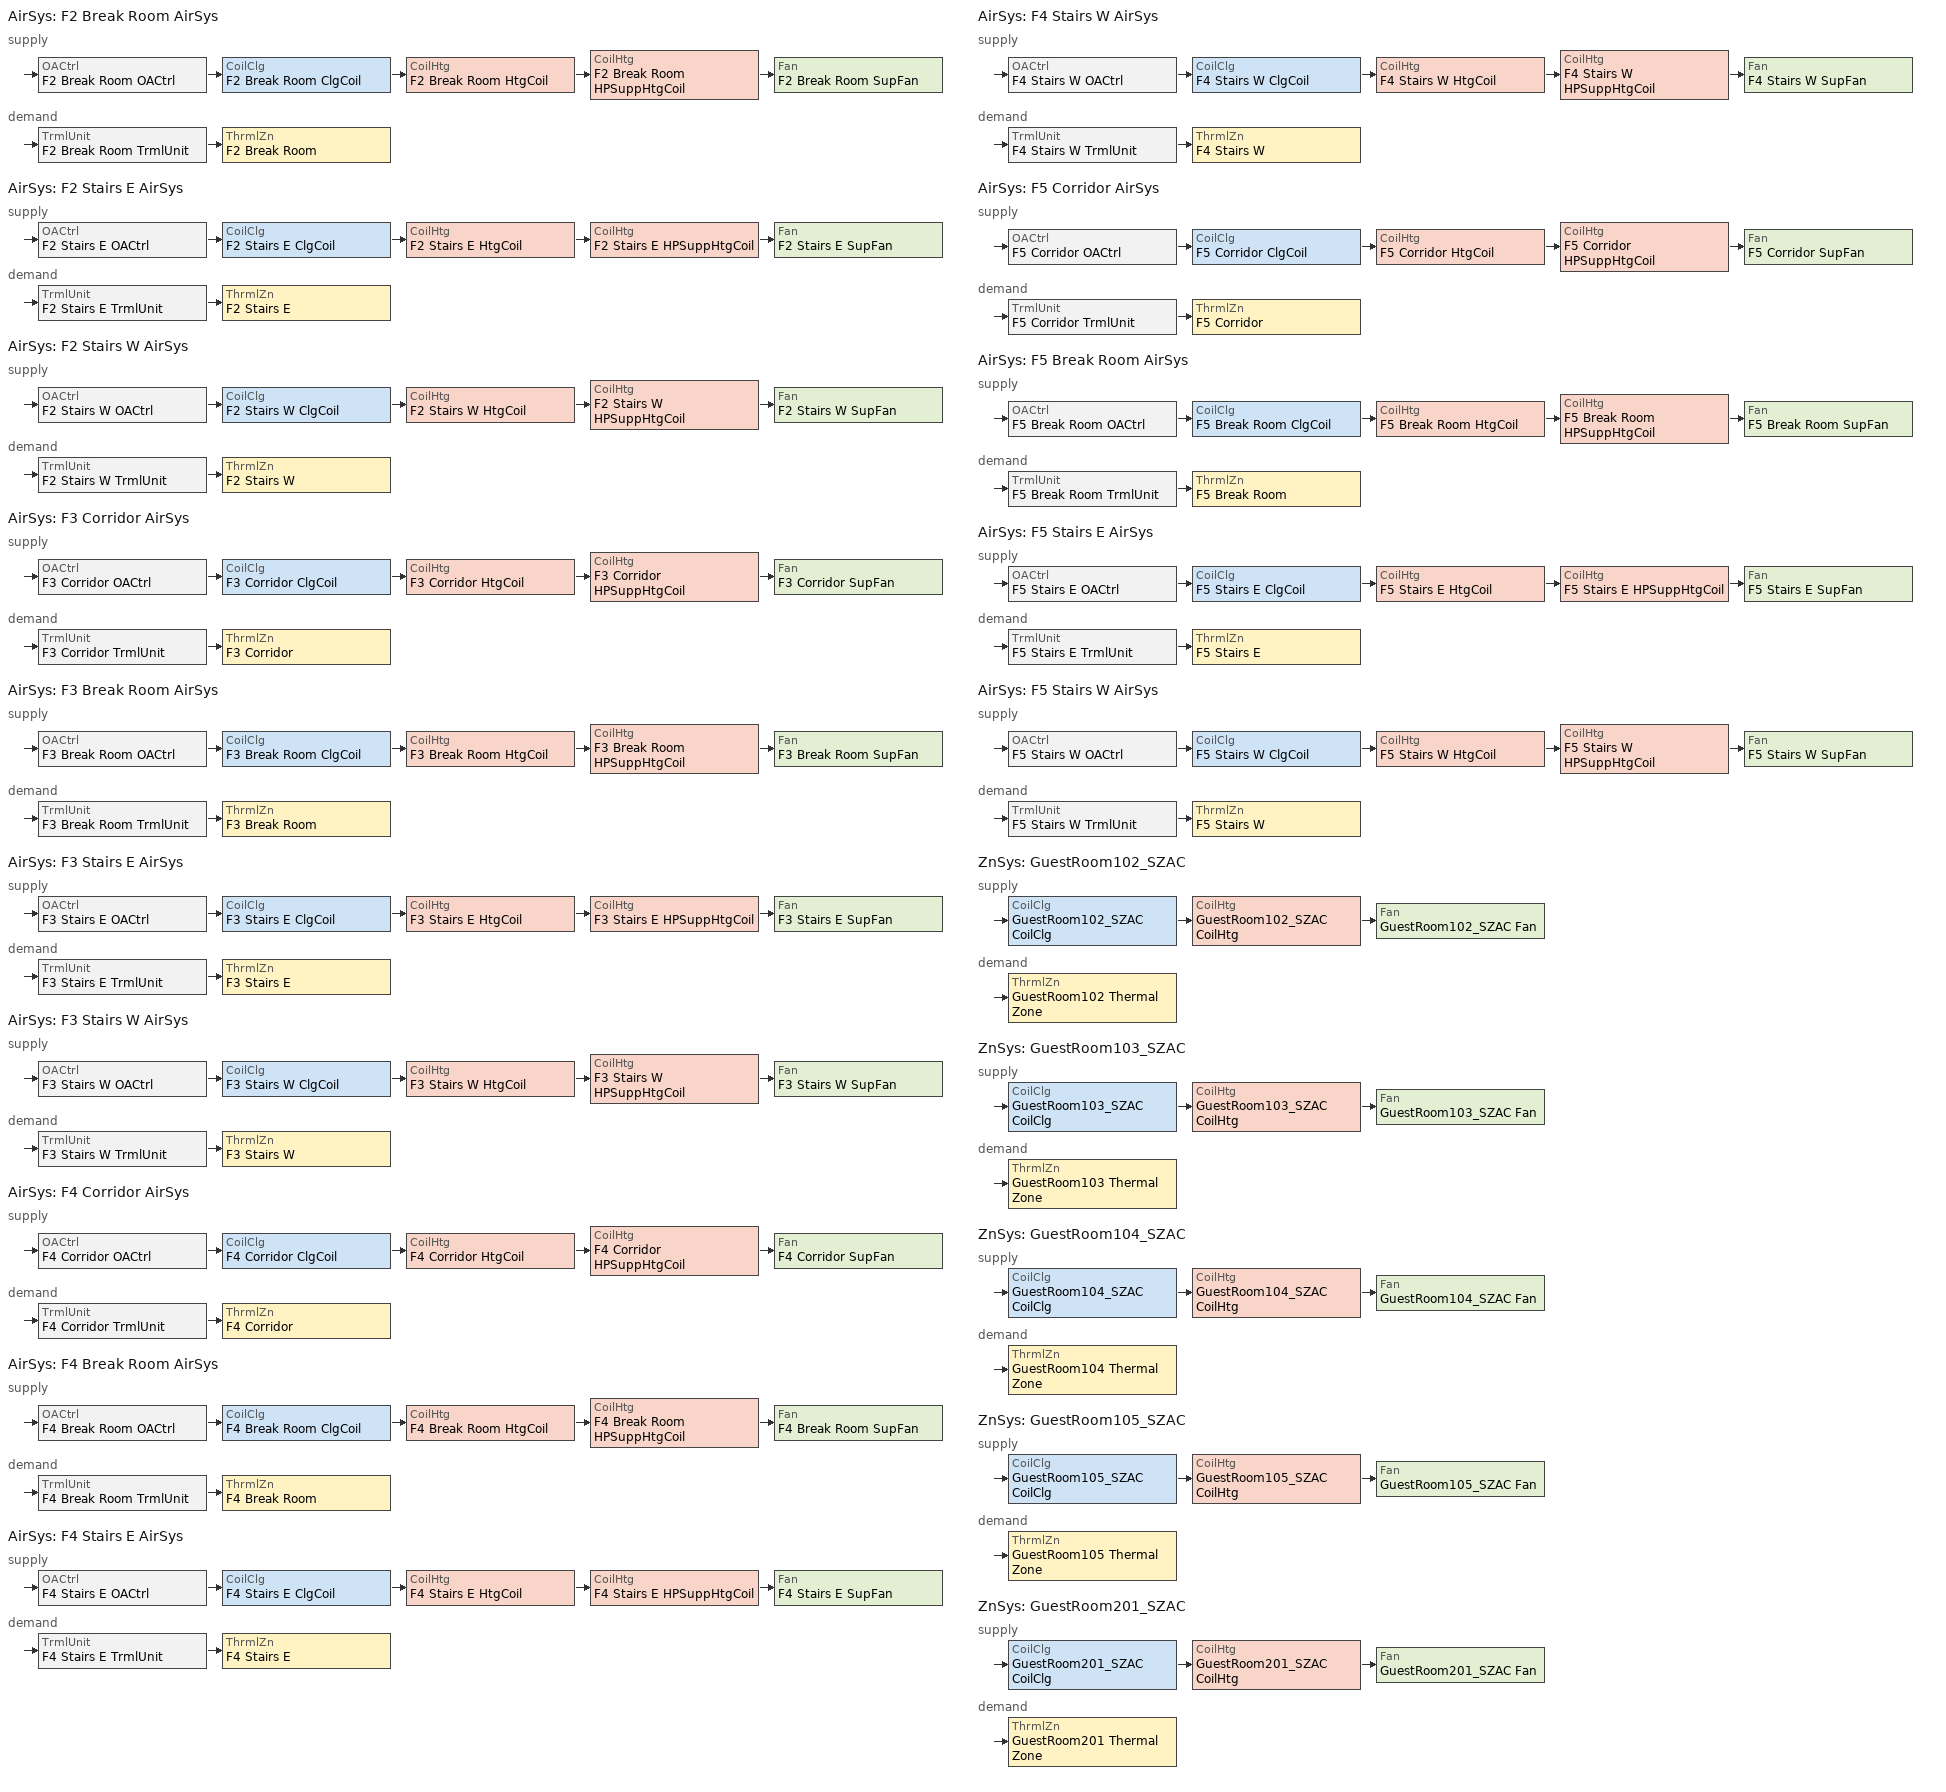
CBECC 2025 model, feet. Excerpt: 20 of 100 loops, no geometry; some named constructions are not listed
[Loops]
AirSys 'F2 Break Room AirSys'
 supply: OACtrl 'F2 Break Room OACtrl' > CoilClg 'F2 Break Room ClgCoil' > CoilHtg 'F2 Break Room HtgCoil' > CoilHtg 'F2 Break Room HPSuppHtgCoil' > Fan 'F2 Break Room SupFan'
 demand: TrmlUnit 'F2 Break Room TrmlUnit' > ThrmlZn 'F2 Break Room'
AirSys 'F2 Stairs E AirSys'
 supply: OACtrl 'F2 Stairs E OACtrl' > CoilClg 'F2 Stairs E ClgCoil' > CoilHtg 'F2 Stairs E HtgCoil' > CoilHtg 'F2 Stairs E HPSuppHtgCoil' > Fan 'F2 Stairs E SupFan'
 demand: TrmlUnit 'F2 Stairs E TrmlUnit' > ThrmlZn 'F2 Stairs E'
AirSys 'F2 Stairs W AirSys'
 supply: OACtrl 'F2 Stairs W OACtrl' > CoilClg 'F2 Stairs W ClgCoil' > CoilHtg 'F2 Stairs W HtgCoil' > CoilHtg 'F2 Stairs W HPSuppHtgCoil' > Fan 'F2 Stairs W SupFan'
 demand: TrmlUnit 'F2 Stairs W TrmlUnit' > ThrmlZn 'F2 Stairs W'
AirSys 'F3 Corridor AirSys'
 supply: OACtrl 'F3 Corridor OACtrl' > CoilClg 'F3 Corridor ClgCoil' > CoilHtg 'F3 Corridor HtgCoil' > CoilHtg 'F3 Corridor HPSuppHtgCoil' > Fan 'F3 Corridor SupFan'
 demand: TrmlUnit 'F3 Corridor TrmlUnit' > ThrmlZn 'F3 Corridor'
AirSys 'F3 Break Room AirSys'
 supply: OACtrl 'F3 Break Room OACtrl' > CoilClg 'F3 Break Room ClgCoil' > CoilHtg 'F3 Break Room HtgCoil' > CoilHtg 'F3 Break Room HPSuppHtgCoil' > Fan 'F3 Break Room SupFan'
 demand: TrmlUnit 'F3 Break Room TrmlUnit' > ThrmlZn 'F3 Break Room'
AirSys 'F3 Stairs E AirSys'
 supply: OACtrl 'F3 Stairs E OACtrl' > CoilClg 'F3 Stairs E ClgCoil' > CoilHtg 'F3 Stairs E HtgCoil' > CoilHtg 'F3 Stairs E HPSuppHtgCoil' > Fan 'F3 Stairs E SupFan'
 demand: TrmlUnit 'F3 Stairs E TrmlUnit' > ThrmlZn 'F3 Stairs E'
AirSys 'F3 Stairs W AirSys'
 supply: OACtrl 'F3 Stairs W OACtrl' > CoilClg 'F3 Stairs W ClgCoil' > CoilHtg 'F3 Stairs W HtgCoil' > CoilHtg 'F3 Stairs W HPSuppHtgCoil' > Fan 'F3 Stairs W SupFan'
 demand: TrmlUnit 'F3 Stairs W TrmlUnit' > ThrmlZn 'F3 Stairs W'
AirSys 'F4 Corridor AirSys'
 supply: OACtrl 'F4 Corridor OACtrl' > CoilClg 'F4 Corridor ClgCoil' > CoilHtg 'F4 Corridor HtgCoil' > CoilHtg 'F4 Corridor HPSuppHtgCoil' > Fan 'F4 Corridor SupFan'
 demand: TrmlUnit 'F4 Corridor TrmlUnit' > ThrmlZn 'F4 Corridor'
AirSys 'F4 Break Room AirSys'
 supply: OACtrl 'F4 Break Room OACtrl' > CoilClg 'F4 Break Room ClgCoil' > CoilHtg 'F4 Break Room HtgCoil' > CoilHtg 'F4 Break Room HPSuppHtgCoil' > Fan 'F4 Break Room SupFan'
 demand: TrmlUnit 'F4 Break Room TrmlUnit' > ThrmlZn 'F4 Break Room'
AirSys 'F4 Stairs E AirSys'
 supply: OACtrl 'F4 Stairs E OACtrl' > CoilClg 'F4 Stairs E ClgCoil' > CoilHtg 'F4 Stairs E HtgCoil' > CoilHtg 'F4 Stairs E HPSuppHtgCoil' > Fan 'F4 Stairs E SupFan'
 demand: TrmlUnit 'F4 Stairs E TrmlUnit' > ThrmlZn 'F4 Stairs E'
AirSys 'F4 Stairs W AirSys'
 supply: OACtrl 'F4 Stairs W OACtrl' > CoilClg 'F4 Stairs W ClgCoil' > CoilHtg 'F4 Stairs W HtgCoil' > CoilHtg 'F4 Stairs W HPSuppHtgCoil' > Fan 'F4 Stairs W SupFan'
 demand: TrmlUnit 'F4 Stairs W TrmlUnit' > ThrmlZn 'F4 Stairs W'
AirSys 'F5 Corridor AirSys'
 supply: OACtrl 'F5 Corridor OACtrl' > CoilClg 'F5 Corridor ClgCoil' > CoilHtg 'F5 Corridor HtgCoil' > CoilHtg 'F5 Corridor HPSuppHtgCoil' > Fan 'F5 Corridor SupFan'
 demand: TrmlUnit 'F5 Corridor TrmlUnit' > ThrmlZn 'F5 Corridor'
AirSys 'F5 Break Room AirSys'
 supply: OACtrl 'F5 Break Room OACtrl' > CoilClg 'F5 Break Room ClgCoil' > CoilHtg 'F5 Break Room HtgCoil' > CoilHtg 'F5 Break Room HPSuppHtgCoil' > Fan 'F5 Break Room SupFan'
 demand: TrmlUnit 'F5 Break Room TrmlUnit' > ThrmlZn 'F5 Break Room'
AirSys 'F5 Stairs E AirSys'
 supply: OACtrl 'F5 Stairs E OACtrl' > CoilClg 'F5 Stairs E ClgCoil' > CoilHtg 'F5 Stairs E HtgCoil' > CoilHtg 'F5 Stairs E HPSuppHtgCoil' > Fan 'F5 Stairs E SupFan'
 demand: TrmlUnit 'F5 Stairs E TrmlUnit' > ThrmlZn 'F5 Stairs E'
AirSys 'F5 Stairs W AirSys'
 supply: OACtrl 'F5 Stairs W OACtrl' > CoilClg 'F5 Stairs W ClgCoil' > CoilHtg 'F5 Stairs W HtgCoil' > CoilHtg 'F5 Stairs W HPSuppHtgCoil' > Fan 'F5 Stairs W SupFan'
 demand: TrmlUnit 'F5 Stairs W TrmlUnit' > ThrmlZn 'F5 Stairs W'
ZnSys 'GuestRoom102_SZAC'
 supply: CoilClg 'GuestRoom102_SZAC CoilClg' > CoilHtg 'GuestRoom102_SZAC CoilHtg' > Fan 'GuestRoom102_SZAC Fan'
 demand: ThrmlZn 'GuestRoom102 Thermal Zone'
ZnSys 'GuestRoom103_SZAC'
 supply: CoilClg 'GuestRoom103_SZAC CoilClg' > CoilHtg 'GuestRoom103_SZAC CoilHtg' > Fan 'GuestRoom103_SZAC Fan'
 demand: ThrmlZn 'GuestRoom103 Thermal Zone'
ZnSys 'GuestRoom104_SZAC'
 supply: CoilClg 'GuestRoom104_SZAC CoilClg' > CoilHtg 'GuestRoom104_SZAC CoilHtg' > Fan 'GuestRoom104_SZAC Fan'
 demand: ThrmlZn 'GuestRoom104 Thermal Zone'
ZnSys 'GuestRoom105_SZAC'
 supply: CoilClg 'GuestRoom105_SZAC CoilClg' > CoilHtg 'GuestRoom105_SZAC CoilHtg' > Fan 'GuestRoom105_SZAC Fan'
 demand: ThrmlZn 'GuestRoom105 Thermal Zone'
ZnSys 'GuestRoom201_SZAC'
 supply: CoilClg 'GuestRoom201_SZAC CoilClg' > CoilHtg 'GuestRoom201_SZAC CoilHtg' > Fan 'GuestRoom201_SZAC Fan'
 demand: ThrmlZn 'GuestRoom201 Thermal Zone'
[ResIntWall] Status=New; Construction=Int Wall Cons; IsPartySurface=1; OtherSideModeled=1
Name | Area | Outside
F5 Res Zn W Perim to F5 Res Zn SW Perim Int Wall Front | 300 | F5 Res Zn SW Perim
F5 Res Zn W Perim to F5 Res Zn NW Perim Int Wall Back | 300 | F5 Res Zn NW Perim
F5 Res Zn W Perim to F5 Corridor Int Wall Right | 720 | F5 Corridor
F5 Corridor To F5 Res Zn S Court 2-Bed Int Wall Back | 120 | F5 Res Zn S Court 2-Bed
F5 Break Room To F5 Res Zn S Court 1-Bed Int Wall Left | 150 | F5 Res Zn S Court 1-Bed
F5 Break Room To F5 Corridor Int Wall Back | 120 | F5 Corridor
F5 Break Room To F5 Res Zn S Court 2-Bed Int Wall Right | 150 | F5 Res Zn S Court 2-Bed
F5 Stairs E To F5 Res Zn W Court Int Wall Front | 180 | F5 Res Zn W Court
F5 Stairs E To F5 Res Zn S Court 2-Bed Int Wall Back; F5 Stairs W To F5 Res Zn S Court 2-Bed Int Wall Back | 180 | F5 Res Zn S Court 2-Bed
F5 Stairs E To F5 Corridor Int Wall Right; F5 Stairs W To F5 Corridor Int Wall Left | 100 | F5 Corridor
F5 Stairs W To F5 Res Zn E Court Int Wall Front | 180 | F5 Res Zn E Court
[ResCathedralCeiling] RoofRise=1; Orientation=Front; Construction=Cathedral Ceiling; RoofSolReflect=0.63; RoofEmiss=0.75
Name | Area
F5 Res Zn W Perim Cathedral Ceiling | 2160
F5 Corridor Cathedral Ceiling | 2340
F5 Break Room Cathedral Ceiling; F5 Stairs E Cathedral Ceiling; F5 Stairs W Cathedral Ceiling | 180
[ResOtherZn] NumStories=1; DryerFuel=Electricity
Name | Type | SpcFunc | VentSpcFunc | ozHVACSystem | Area | CeilingHeight | FloorHeight | WinHeadHeight | Bottom | AirFlowMeter | ozDHWSys | IAQOption | ExhstOutsideOpening
F5 Corridor | Conditioned | Corridor Area | Residential - Common corridors | F5 Corridor AirSys | 2340 | 9 | 10 | 6.7 | 40.7 | Five
F5 Break Room | Conditioned | Lounge, Breakroom, or Waiting Area | General - Break rooms | F5 Break Room AirSys | 180 | 9 | 10 | 6.7 | 40.7 | Five | DHW Heat Pump Indiv
F5 Stairs E | Conditioned | Stairwell | Residential - Common corridors | F5 Stairs E AirSys | 180 | 9 | 10 | 6.7 | 40.7 | Five
F5 Stairs W | Conditioned | Stairwell | Residential - Common corridors | F5 Stairs W AirSys | 180 | 9 | 10 | 6.7 | 40.7 | Five
UG Garage | Unconditioned | Parking Garage Area (Parking Zone and Ramps) | Exhaust - Parking garages |  | 27900 | 14 | 15 | 7.67 | -15 | Seven |  | Individual IAQ Fans | 1000
[ResIntFlr] Status=New; FloorZ=40.7; Construction=Interior Floor Cons; OtherSideModeled=1
Name | Area | IsPartySurface | Outside
F5 Corridor to F4 Corridor Int Floor | 2340 | 1 | F4 Corridor
F5 Break Room To F4 Break Room Int Floor | 180 | 1 | F4 Break Room
F5 Stairs E To F4 Stairs E Int Floor | 180 | 0 | F4 Stairs E
F5 Stairs W To F4 Stairs W Int Floor | 180 | 0 | F4 Stairs W
[ResExtWall] Status=New; Construction=Res Exterior Wall Cons; Tilt=90
Name | Orientation | OrientationValue | Area
F5 Break Room Ext Wall Front | Front | 0 | 120
F5 Stairs E Ext Wall Left | Left | 90 | 100
F5 Stairs W Ext Wall Right | Right | 270 | 100
[ResWin]
F5 Break Room Win Front Court: Status=New; WinType=Operable; SpecMethod=Window Dimensions (required for fins/overhangs); Height=5; Width=3; Multiplier=2.353; exHeight=5; exWidth=3; exMultiplier=27.34; exNFRCUfactor=0.46; exNFRCSHGC=0.22; exUfactorSHGCSource=NFRC; exExteriorShade=Insect Screen (default); ModelFinsOverhang=0; OverhangDepth=0; OverhangDistUp=0; OverhangExL=0; OverhangExR=0; OverhangFlap=0; exOverhangDepth=0; exOverhangDistUp=0; exOverhangExL=0; exOverhangExR=0; exOverhangFlap=0; LeftFinDepth=88; LeftFinTopUp=3.3; LeftFinDistL=38.471; LeftFinBotUp=0; exLeftFinDepth=0; exLeftFinTopUp=0; exLeftFinDistL=0; exLeftFinBotUp=0; RightFinDepth=88; RightFinTopUp=3.3; RightFinDistR=14.471; RightFinBotUp=0; exRightFinDepth=0; exRightFinTopUp=0; exRightFinDistR=0; exRightFinBotUp=0
[ResZnGrp]
ResZn Group UG Garage
[ResUndgrWall] Status=New; DepthBelowGrade=15; Construction=Below Grade Wall Cons
Name | Area
UG Garage UG Wall - Front; UG Garage UG Wall - Back | 3600
UG Garage UG Wall - Left; UG Garage UG Wall - Right | 4860
[ResUndgrFlr] Status=New; Area=13950; DepthBelowGrade=15; Surface=Exposed
UG Garage UG Floor; UG Garage UG Floor-2
[ThrmlZn] Type=Conditioned
Name | PriAirCondgSysRef[1] | VentCtrlMthd | VentSysRef | HVACZnCnt
CorridorFlr1 Thermal Zone; EmployeeLoungeFlr1 Thermal Zone; ExerciseCenterFlr1 Thermal Zone; FrontOfficeFlr1 Thermal Zone; LaundryRoomFlr1 Thermal Zone; MechanicalRoomFlr1 Thermal Zone; FrontStairsFlr1 Thermal Zone; FrontStorageFlr1 Thermal Zone; RearStairsFlr1 Thermal Zone; RearStorageFlr1 Thermal Zone; RestroomFlr1 Thermal Zone | BaseAirSys5
FrontLoungeFlr1 Thermal Zone; MeetingRoomFlr1 Thermal Zone | BaseAirSys5 | CO2Sensors
CorridorFlr2 Thermal Zone; FrontStairsFlr2 Thermal Zone; FrontStorageFlr2 Thermal Zone; RearStairsFlr2 Thermal Zone; RearStorageFlr2 Thermal Zone | BaseAirSys5-2
CorridorFlr3 Thermal Zone; FrontStairsFlr3 Thermal Zone; FrontStorageFlr3 Thermal Zone; RearStairsFlr3 Thermal Zone; RearStorageFlr3 Thermal Zone | BaseAirSys5-3
CorridorFlr4 Thermal Zone; FrontStairsFlr4 Thermal Zone; FrontStorageFlr4 Thermal Zone; RearStairsFlr4 Thermal Zone; RearStorageFlr4 Thermal Zone | BaseAirSys5-4
GuestRoom101 Thermal Zone | GuestRoom101_SZAC |  | GuestRoom101-Exh ZnSys
GuestRoom102 Thermal Zone | GuestRoom102_SZAC |  | GuestRoom102-Exh ZnSys
GuestRoom103 Thermal Zone | GuestRoom103_SZAC |  | GuestRoom103-Exh ZnSys
GuestRoom104 Thermal Zone | GuestRoom104_SZAC |  | GuestRoom104-Exh ZnSys
GuestRoom105 Thermal Zone | GuestRoom105_SZAC |  | GuestRoom105-Exh ZnSys
GuestRoom201 Thermal Zone | GuestRoom201_SZAC |  | GuestRoom201-Exh ZnSys
GuestRoom202_205 Thermal Zone | GuestRoom202_205_SZAC |  | GuestRoom202_205-Exh ZnSys | 4
GuestRoom206_208 Thermal Zone | GuestRoom206_208_SZAC |  | GuestRoom206_208-Exh ZnSys | 3
GuestRoom209_212 Thermal Zone | GuestRoom209_212_SZAC |  | GuestRoom209_212-Exh ZnSys | 4
GuestRoom213 Thermal Zone | GuestRoom213_SZAC |  | GuestRoom213-Exh ZnSys
GuestRoom214 Thermal Zone | GuestRoom214_SZAC |  | GuestRoom214-Exh ZnSys
GuestRoom215_218 Thermal Zone | GuestRoom215_218_SZAC |  | GuestRoom215_218-Exh ZnSys | 4
GuestRoom219 Thermal Zone | GuestRoom219_SZAC |  | GuestRoom219-Exh ZnSys
GuestRoom220_223 Thermal Zone | GuestRoom220_223_SZAC |  | GuestRoom220_223-Exh ZnSys | 4
GuestRoom224 Thermal Zone | GuestRoom224_SZAC |  | GuestRoom224-Exh ZnSys
GuestRoom301 Thermal Zone | GuestRoom301_SZAC |  | GuestRoom301-Exh ZnSys
GuestRoom302_305 Thermal Zone | GuestRoom302_305_SZAC |  | GuestRoom302_305-Exh ZnSys | 4
GuestRoom306_308 Thermal Zone | GuestRoom306_308_SZAC |  | GuestRoom306_308-Exh ZnSys | 3
GuestRoom309_312 Thermal Zone | GuestRoom309_312_SZAC |  | GuestRoom309_312-Exh ZnSys | 4
GuestRoom313 Thermal Zone | GuestRoom313_SZAC |  | GuestRoom313-Exh ZnSys
GuestRoom314 Thermal Zone | GuestRoom314_SZAC |  | GuestRoom314-Exh ZnSys
GuestRoom315_318 Thermal Zone | GuestRoom315_318_SZAC |  | GuestRoom315_318-Exh ZnSys | 4
GuestRoom319 Thermal Zone | GuestRoom319_SZAC |  | GuestRoom319-Exh ZnSys
GuestRoom320_323 Thermal Zone | GuestRoom320_323_SZAC |  | GuestRoom320_323-Exh ZnSys | 4
GuestRoom324 Thermal Zone | GuestRoom324_SZAC |  | GuestRoom324-Exh ZnSys
GuestRoom401 Thermal Zone | GuestRoom401_SZAC |  | GuestRoom401-Exh ZnSys
GuestRoom402_405 Thermal Zone | GuestRoom402_405_SZAC |  | GuestRoom402_405-Exh ZnSys | 4
GuestRoom406_408 Thermal Zone | GuestRoom406_408_SZAC |  | GuestRoom406_408-Exh ZnSys | 3
GuestRoom409_412 Thermal Zone | GuestRoom409_412_SZAC |  | GuestRoom409_412-Exh ZnSys | 4
GuestRoom413 Thermal Zone | GuestRoom413_SZAC |  | GuestRoom413-Exh ZnSys
GuestRoom414 Thermal Zone | GuestRoom414_SZAC |  | GuestRoom414-Exh ZnSys
GuestRoom415_418 Thermal Zone | GuestRoom415_418_SZAC |  | GuestRoom415_418-Exh ZnSys | 4
GuestRoom419 Thermal Zone | GuestRoom419_SZAC |  | GuestRoom419-Exh ZnSys
GuestRoom420_423 Thermal Zone | GuestRoom420_423_SZAC |  | GuestRoom420_423-Exh ZnSys | 4
GuestRoom424 Thermal Zone | GuestRoom424_SZAC |  | GuestRoom424-Exh ZnSys
[AirSys] Type=SZHP; SubType=Split1Phase; EffMetric=SEER2/EER2/HSPF2; ResHVACAutoSizing=1; OptStart=0
Name | CtrlZnRef
F2 Break Room AirSys | F2 Break Room
F2 Stairs E AirSys | F2 Stairs E
F2 Stairs W AirSys | F2 Stairs W
F3 Corridor AirSys | F3 Corridor
F3 Break Room AirSys | F3 Break Room
F3 Stairs E AirSys | F3 Stairs E
F3 Stairs W AirSys | F3 Stairs W
F4 Corridor AirSys | F4 Corridor
F4 Break Room AirSys | F4 Break Room
F4 Stairs E AirSys | F4 Stairs E
F4 Stairs W AirSys | F4 Stairs W
F5 Corridor AirSys | F5 Corridor
F5 Break Room AirSys | F5 Break Room
F5 Stairs E AirSys | F5 Stairs E
F5 Stairs W AirSys | F5 Stairs W
[AirSeg]
Name | Sys | Type
F2 Break Room SupAirSeg | F2 Break Room AirSys | Supply
F2 Break Room RetAirSeg | F2 Break Room AirSys | Return
F2 Stairs E SupAirSeg | F2 Stairs E AirSys | Supply
F2 Stairs E RetAirSeg | F2 Stairs E AirSys | Return
F2 Stairs W SupAirSeg | F2 Stairs W AirSys | Supply
F2 Stairs W RetAirSeg | F2 Stairs W AirSys | Return
F3 Corridor SupAirSeg | F3 Corridor AirSys | Supply
F3 Corridor RetAirSeg | F3 Corridor AirSys | Return
F3 Break Room SupAirSeg | F3 Break Room AirSys | Supply
F3 Break Room RetAirSeg | F3 Break Room AirSys | Return
F3 Stairs E SupAirSeg | F3 Stairs E AirSys | Supply
F3 Stairs E RetAirSeg | F3 Stairs E AirSys | Return
F3 Stairs W SupAirSeg | F3 Stairs W AirSys | Supply
F3 Stairs W RetAirSeg | F3 Stairs W AirSys | Return
F4 Corridor SupAirSeg | F4 Corridor AirSys | Supply
F4 Corridor RetAirSeg | F4 Corridor AirSys | Return
F4 Break Room SupAirSeg | F4 Break Room AirSys | Supply
F4 Break Room RetAirSeg | F4 Break Room AirSys | Return
F4 Stairs E SupAirSeg | F4 Stairs E AirSys | Supply
F4 Stairs E RetAirSeg | F4 Stairs E AirSys | Return
F4 Stairs W SupAirSeg | F4 Stairs W AirSys | Supply
F4 Stairs W RetAirSeg | F4 Stairs W AirSys | Return
F5 Corridor SupAirSeg | F5 Corridor AirSys | Supply
F5 Corridor RetAirSeg | F5 Corridor AirSys | Return
F5 Break Room SupAirSeg | F5 Break Room AirSys | Supply
F5 Break Room RetAirSeg | F5 Break Room AirSys | Return
F5 Stairs E SupAirSeg | F5 Stairs E AirSys | Supply
F5 Stairs E RetAirSeg | F5 Stairs E AirSys | Return
F5 Stairs W SupAirSeg | F5 Stairs W AirSys | Supply
F5 Stairs W RetAirSeg | F5 Stairs W AirSys | Return
[CoilClg] Type=DirectExpansion
Name | Sys | DXSEER | CapTotNetRtd
F2 Break Room ClgCoil | F2 Break Room AirSys | 14
F2 Stairs E ClgCoil | F2 Stairs E AirSys | 14
F2 Stairs W ClgCoil | F2 Stairs W AirSys | 14
F3 Corridor ClgCoil | F3 Corridor AirSys | 14 | 36000
F3 Break Room ClgCoil | F3 Break Room AirSys | 14
F3 Stairs E ClgCoil | F3 Stairs E AirSys | 14
F3 Stairs W ClgCoil | F3 Stairs W AirSys | 14
F4 Corridor ClgCoil | F4 Corridor AirSys | 14 | 36000
F4 Break Room ClgCoil | F4 Break Room AirSys | 14
F4 Stairs E ClgCoil | F4 Stairs E AirSys | 14
F4 Stairs W ClgCoil | F4 Stairs W AirSys | 14
F5 Corridor ClgCoil | F5 Corridor AirSys | 14 | 36000
F5 Break Room ClgCoil | F5 Break Room AirSys | 14
F5 Stairs E ClgCoil | F5 Stairs E AirSys | 14
F5 Stairs W ClgCoil | F5 Stairs W AirSys | 14
GuestRoom102_SZAC CoilClg | GuestRoom102_SZAC
GuestRoom103_SZAC CoilClg | GuestRoom103_SZAC
GuestRoom104_SZAC CoilClg | GuestRoom104_SZAC
GuestRoom105_SZAC CoilClg | GuestRoom105_SZAC
GuestRoom201_SZAC CoilClg | GuestRoom201_SZAC
[CoilHtg]
Name | Sys | Type | HtPumpHSPF | HtPumpSuppCoilHtgRef
F2 Break Room HtgCoil | F2 Break Room AirSys | HeatPump | 8.2 | F2 Break Room HPSuppHtgCoil
F2 Break Room HPSuppHtgCoil | F2 Break Room AirSys | Resistance | 8.2
F2 Stairs E HtgCoil | F2 Stairs E AirSys | HeatPump | 8.2 | F2 Stairs E HPSuppHtgCoil
F2 Stairs E HPSuppHtgCoil | F2 Stairs E AirSys | Resistance | 8.2
F2 Stairs W HtgCoil | F2 Stairs W AirSys | HeatPump | 8.2 | F2 Stairs W HPSuppHtgCoil
F2 Stairs W HPSuppHtgCoil | F2 Stairs W AirSys | Resistance
F3 Corridor HtgCoil | F3 Corridor AirSys | HeatPump | 8.2 | F3 Corridor HPSuppHtgCoil
F3 Corridor HPSuppHtgCoil | F3 Corridor AirSys | Resistance | 8.2
F3 Break Room HtgCoil | F3 Break Room AirSys | HeatPump | 8.2 | F3 Break Room HPSuppHtgCoil
F3 Break Room HPSuppHtgCoil | F3 Break Room AirSys | Resistance | 8.2
F3 Stairs E HtgCoil | F3 Stairs E AirSys | HeatPump | 8.2 | F3 Stairs E HPSuppHtgCoil
F3 Stairs E HPSuppHtgCoil | F3 Stairs E AirSys | Resistance | 8.2
F3 Stairs W HtgCoil | F3 Stairs W AirSys | HeatPump | 8.2 | F3 Stairs W HPSuppHtgCoil
F3 Stairs W HPSuppHtgCoil | F3 Stairs W AirSys | Resistance | 8.2
F4 Corridor HtgCoil | F4 Corridor AirSys | HeatPump | 8.2 | F4 Corridor HPSuppHtgCoil
F4 Corridor HPSuppHtgCoil | F4 Corridor AirSys | Resistance | 8.2
F4 Break Room HtgCoil | F4 Break Room AirSys | HeatPump | 8.2 | F4 Break Room HPSuppHtgCoil
F4 Break Room HPSuppHtgCoil | F4 Break Room AirSys | Resistance | 8.2
F4 Stairs E HtgCoil | F4 Stairs E AirSys | HeatPump | 8.2 | F4 Stairs E HPSuppHtgCoil
F4 Stairs E HPSuppHtgCoil | F4 Stairs E AirSys | Resistance | 8.2
F4 Stairs W HtgCoil | F4 Stairs W AirSys | HeatPump | 8.2 | F4 Stairs W HPSuppHtgCoil
F4 Stairs W HPSuppHtgCoil | F4 Stairs W AirSys | Resistance | 8.2
F5 Corridor HtgCoil | F5 Corridor AirSys | HeatPump | 8.2 | F5 Corridor HPSuppHtgCoil
F5 Corridor HPSuppHtgCoil | F5 Corridor AirSys | Resistance | 8.2
F5 Break Room HtgCoil | F5 Break Room AirSys | HeatPump | 8.2 | F5 Break Room HPSuppHtgCoil
F5 Break Room HPSuppHtgCoil | F5 Break Room AirSys | Resistance | 8.2
F5 Stairs E HtgCoil | F5 Stairs E AirSys | HeatPump | 8.2 | F5 Stairs E HPSuppHtgCoil
F5 Stairs E HPSuppHtgCoil | F5 Stairs E AirSys | Resistance | 8.2
F5 Stairs W HtgCoil | F5 Stairs W AirSys | HeatPump | 8.2 | F5 Stairs W HPSuppHtgCoil
F5 Stairs W HPSuppHtgCoil | F5 Stairs W AirSys | Resistance
GuestRoom102_SZAC CoilHtg | GuestRoom102_SZAC | Furnace
GuestRoom103_SZAC CoilHtg | GuestRoom103_SZAC | Furnace
GuestRoom104_SZAC CoilHtg | GuestRoom104_SZAC | Furnace
GuestRoom105_SZAC CoilHtg | GuestRoom105_SZAC | Furnace
GuestRoom201_SZAC CoilHtg | GuestRoom201_SZAC | Furnace
[Fan]
Name | Sys | CtrlMthd
F2 Break Room SupFan | F2 Break Room AirSys
F2 Stairs E SupFan | F2 Stairs E AirSys
F2 Stairs W SupFan | F2 Stairs W AirSys
F3 Corridor SupFan | F3 Corridor AirSys
F3 Break Room SupFan | F3 Break Room AirSys
F3 Stairs E SupFan | F3 Stairs E AirSys
F3 Stairs W SupFan | F3 Stairs W AirSys
F4 Corridor SupFan | F4 Corridor AirSys
F4 Break Room SupFan | F4 Break Room AirSys
F4 Stairs E SupFan | F4 Stairs E AirSys
F4 Stairs W SupFan | F4 Stairs W AirSys
F5 Corridor SupFan | F5 Corridor AirSys
F5 Break Room SupFan | F5 Break Room AirSys
F5 Stairs E SupFan | F5 Stairs E AirSys
F5 Stairs W SupFan | F5 Stairs W AirSys
GuestRoom102_SZAC Fan | GuestRoom102_SZAC | ConstantVolume
GuestRoom103_SZAC Fan | GuestRoom103_SZAC | ConstantVolume
GuestRoom104_SZAC Fan | GuestRoom104_SZAC | ConstantVolume
GuestRoom105_SZAC Fan | GuestRoom105_SZAC | ConstantVolume
GuestRoom201_SZAC Fan | GuestRoom201_SZAC | ConstantVolume
[TrmlUnit] Type=Uncontrolled
Name | Sys | ZnServedRef
F2 Break Room TrmlUnit | F2 Break Room AirSys | F2 Break Room
F2 Stairs E TrmlUnit | F2 Stairs E AirSys | F2 Stairs E
F2 Stairs W TrmlUnit | F2 Stairs W AirSys | F2 Stairs W
F3 Corridor TrmlUnit | F3 Corridor AirSys | F3 Corridor
F3 Break Room TrmlUnit | F3 Break Room AirSys | F3 Break Room
F3 Stairs E TrmlUnit | F3 Stairs E AirSys | F3 Stairs E
F3 Stairs W TrmlUnit | F3 Stairs W AirSys | F3 Stairs W
F4 Corridor TrmlUnit | F4 Corridor AirSys | F4 Corridor
F4 Break Room TrmlUnit | F4 Break Room AirSys | F4 Break Room
F4 Stairs E TrmlUnit | F4 Stairs E AirSys | F4 Stairs E
F4 Stairs W TrmlUnit | F4 Stairs W AirSys | F4 Stairs W
F5 Corridor TrmlUnit | F5 Corridor AirSys | F5 Corridor
F5 Break Room TrmlUnit | F5 Break Room AirSys | F5 Break Room
F5 Stairs E TrmlUnit | F5 Stairs E AirSys | F5 Stairs E
F5 Stairs W TrmlUnit | F5 Stairs W AirSys | F5 Stairs W
[OACtrl] EconoCtrlMthd=NoEconomizer
Name | Sys | AirSegSupRef | AirSegRetRef
F2 Break Room OACtrl | F2 Break Room AirSys | F2 Break Room SupAirSeg | F2 Break Room RetAirSeg
F2 Stairs E OACtrl | F2 Stairs E AirSys | F2 Stairs E SupAirSeg | F2 Stairs E RetAirSeg
F2 Stairs W OACtrl | F2 Stairs W AirSys | F2 Stairs W SupAirSeg | F2 Stairs W RetAirSeg
F3 Corridor OACtrl | F3 Corridor AirSys | F3 Corridor SupAirSeg | F3 Corridor RetAirSeg
F3 Break Room OACtrl | F3 Break Room AirSys | F3 Break Room SupAirSeg | F3 Break Room RetAirSeg
F3 Stairs E OACtrl | F3 Stairs E AirSys | F3 Stairs E SupAirSeg | F3 Stairs E RetAirSeg
F3 Stairs W OACtrl | F3 Stairs W AirSys | F3 Stairs W SupAirSeg | F3 Stairs W RetAirSeg
F4 Corridor OACtrl | F4 Corridor AirSys | F4 Corridor SupAirSeg | F4 Corridor RetAirSeg
F4 Break Room OACtrl | F4 Break Room AirSys | F4 Break Room SupAirSeg | F4 Break Room RetAirSeg
F4 Stairs E OACtrl | F4 Stairs E AirSys | F4 Stairs E SupAirSeg | F4 Stairs E RetAirSeg
F4 Stairs W OACtrl | F4 Stairs W AirSys | F4 Stairs W SupAirSeg | F4 Stairs W RetAirSeg
F5 Corridor OACtrl | F5 Corridor AirSys | F5 Corridor SupAirSeg | F5 Corridor RetAirSeg
F5 Break Room OACtrl | F5 Break Room AirSys | F5 Break Room SupAirSeg | F5 Break Room RetAirSeg
F5 Stairs E OACtrl | F5 Stairs E AirSys | F5 Stairs E SupAirSeg | F5 Stairs E RetAirSeg
F5 Stairs W OACtrl | F5 Stairs W AirSys | F5 Stairs W SupAirSeg | F5 Stairs W RetAirSeg
[ZnSys] Type=SZAC; SubType=Split1Phase; FanCtrl=Cycling
GuestRoom102_SZAC; GuestRoom103_SZAC; GuestRoom104_SZAC; GuestRoom105_SZAC; GuestRoom201_SZAC
[ResWinType] SpecMethod=Window Dimensions (required for fins/overhangs); Width=3; ModelFinsOverhang=0; OverhangDepth=0; OverhangDistUp=0; OverhangExL=0; OverhangExR=0; OverhangFlap=0; LeftFinDepth=0; LeftFinTopUp=0; LeftFinDistL=0; LeftFinBotUp=0; RightFinDepth=0; RightFinTopUp=0; RightFinDistR=0; RightFinBotUp=0
Name | Area | Height | ExteriorShade
Operable | 15 | 5 | Insect Screen (default)
Glass Door | 20.01 | 6.67 | None
[DwellUnitType] WasherOption=In-Unit; DryerOption=In-Unit; DryerFuel=Electricity; CookFuel=Electricity; IAQSupInletsAccessible=1; IAQHasFID=1; IAQOption=Individual IAQ Fans; IAQFanCnt=( 1, 1, 1, 1 ); HVACSysType=Heat Pump Heating and Cooling System; NumHtPumpEquipTypes=1; HVACHtPumpRef[1]=Heat Pump System - Res; HtPumpEquipCount[1]=1; HVACFanRef=HVAC Fan - Heat Pump; HVACDistRef=Air Distribution System - Res; NumDHWSysTypes=1; DHWSysRef[1]=DHW Heat Pump; TotShowersServed[1]=1; TotBathsServed[1]=1; CDSpecFixDists=0; ServesAsDHWHtr=0; DHWSystemType=Standard; DHWAmbientCond=Unconditioned; SCSysRptCount[1]=1
Name | NumBedrooms | CondFlrArea | IAQFanRef[1] | CompactDistrib | SCSysRptRef[1] | SCSysRptRef[2] | SCSysRptRef[3] | SCSysRptRef[4] | SCSysRptRef[5] | SCSysRptCount[2] | SCSysRptCount[3] | SCSysRptCount[4] | SCSysRptCount[5] | CDNumFloorsServed | UsrSpecCmpctDist | UsrCompactFactor | UserSpecCmpctDist[1] | UserCompactFactor[1] | CDServesMBathFix[1] | CDServesKitFix[1] | CDServesThirdFix[1]
1-Bed Type | 1 | 720 | 1-Bed IAQ Fan | not compact | F5 1-Bed W Court 1/2 | :Heat Pump System - Res:Air Distribution System - Res:HVAC Fan - Heat Pump:2:3 | F5 1-Bed W Court 2/2 | :Heat Pump System - Res:Air Distribution System - Res:HVAC Fan - Heat Pump:2:3 | F5 1-Bed N Perim 3/5 | :Heat Pump System - Res:Air Distribution System - Res:HVAC Fan - Heat Pump:2:3 | F5 1-Bed N Perim 4/5 | :Heat Pump System - Res:Air Distribution System - Res:HVAC Fan - Heat Pump:2:3 | F5 1-Bed N Perim 5/5 | :Heat Pump System - Res:Air Distribution System - Res:HVAC Fan - Heat Pump:2:3 | 1 | 1 | 1 | 1
2-Bed Type | 2 | 1080 | 2-Bed IAQ Fan | Expanded Credit (ECC req'd) | F5 2-Bed W Perim 1/2 | :Heat Pump System - Res:Air Distribution System - Res:HVAC Fan - Heat Pump:2:3 | F5 2-Bed W Perim 2/2 | :Heat Pump System - Res:Air Distribution System - Res:HVAC Fan - Heat Pump:2:3 |  |  |  | 1 |  |  |  | 1 | 1 | 0.6 | 1 | 0.6 | 1 | 1 | 1
3-Bed Type | 3 | 1410 | 3-Bed IAQ Fan | Expanded Credit (ECC req'd) | F5 3-Bed NW Perim | :Heat Pump System - Res:Air Distribution System - Res:HVAC Fan - Heat Pump:2:3 |  |  |  |  |  |  |  |  | 1 | 1 | 0.6 | 1 | 0.6 | 1 | 1 | 1
Studio Type | 0 | 540 | Studio IAQ Fan | Expanded Credit (ECC req'd) | F5 Studio SW Court | :Heat Pump System - Res:Air Distribution System - Res:HVAC Fan - Heat Pump:2:3 |  |  |  |  |  |  |  |  | 1 | 1 | 0.6 | 1 | 0.6 | 1 | 1 | 1
